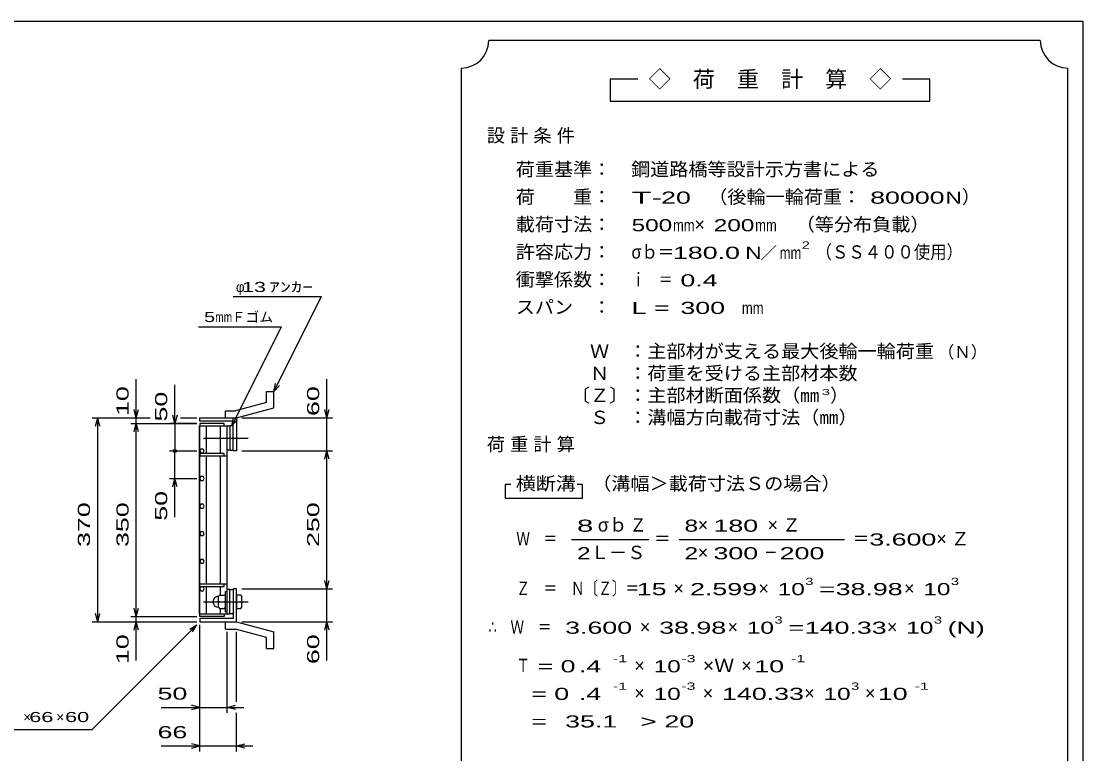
# Model space of a CAD drawing. Units: millimetres, scale not verified. Extents: x -1820 to 1731, y -1282 to 1054.
# Drawn here: x -194 to 1731, y -275 to 1054 of the extents above; entities that cross this region are included whole.
import ezdxf
from ezdxf.enums import TextEntityAlignment as Align

# ---------------------------------------------------------------- set-up
doc = ezdxf.new("R2010")
doc.units = ezdxf.units.MM
doc.header["$LTSCALE"] = 10
doc.linetypes.add('CHAIN', pattern=[18.5, 12, -1.5, 3.5, -1.5])
for name, color, linetype, lineweight in [('0_2', 150, 'Continuous', 25), ('16', 3, 'Continuous', 25), ('19', 6, 'Continuous', 25), ('22', 4, 'Continuous', 25), ('24', 2, 'Continuous', 25)]:
    doc.layers.add(name, color=color, linetype=linetype, lineweight=lineweight)
doc.styles.add('ベクトル', font='')
doc.styles.get('ベクトル').set_extended_font_data('ベクトル')

msp = doc.modelspace()

# ---------------------------------------------------------------- linework, layer by layer
at = {"layer": '0_2'}
for p, q in [((-1729, 1053.5), (1731, 1053.5)), ((1731, 1053.5), (1731, -1146.5))]:
    msp.add_line(p, q, dxfattribs=at)
at = {"layer": '16'}
for p, q in [((129.3, -21.5), (129.3, 319.5)), ((129.3, 319.5), (130, 319.5)), ((174, 324), (130, 324)), ((130, 324), (130, 319.5)), ((130, 319.5), (174, 319.5)), ((130, -21.5), (130, 319.5)), ((130, 319.5), (180, 319.5)), ((142.5, 269.5), (142.5, 319.5)), ((167.5, 269.5), (167.5, 319.5)), ((174, 319.5), (174, 324)), ((180, -21.5), (180, 319.5)), ((180, 319.5), (184.5, 319.5)), ((184.5, 319.5), (184.5, 275.5)), ((190.5, 319.5), (184.5, 319.5)), ((190.5, 275.5), (190.5, 319.5)), ((131.98, 277.45), (130, 273.97)), ((130, 273.97), (132.02, 270.52)), ((130, 269.5), (130, 265)), ((174, 269.5), (130, 269.5)), ((135.98, 277.48), (131.98, 277.45)), ((132.02, 270.52), (136.02, 270.55)), ((138, 274), (135.98, 277.48)), ((136.02, 270.55), (138, 274.03)), ((174, 265), (174, 269.5)), ((184.5, 275.5), (180, 275.5)), ((184.5, 275.5), (190.5, 275.5)), ((130, 265), (180, 265)), ((142.5, 33), (142.5, 265)), ((167.5, 33), (167.5, 265)), ((131.98, 227.45), (130, 223.97)), ((130, 223.97), (132.02, 220.52)), ((135.98, 227.48), (131.98, 227.45)), ((132.02, 220.52), (136.02, 220.55)), ((138, 224), (135.98, 227.48)), ((136.02, 220.55), (138, 224.03)), ((131.98, 177.45), (130, 173.97)), ((130, 173.97), (132.02, 170.52)), ((135.98, 177.48), (131.98, 177.45)), ((138, 174), (135.98, 177.48)), ((136.02, 170.55), (138, 174.03)), ((132.02, 170.52), (136.02, 170.55)), ((131.98, 127.45), (130, 123.97)), ((130, 123.97), (132.02, 120.52)), ((135.98, 127.48), (131.98, 127.45)), ((132.02, 120.52), (136.02, 120.55)), ((138, 124), (135.98, 127.48)), ((136.02, 120.55), (138, 124.03)), ((131.98, 77.45), (130, 73.97)), ((135.98, 77.48), (131.98, 77.45)), ((138, 74), (135.98, 77.48)), ((130, 73.97), (132.02, 70.52)), ((132.02, 70.52), (136.02, 70.55)), ((136.02, 70.55), (138, 74.03)), ((130, 28.5), (130, 33)), ((130, 33), (180, 33)), ((130, 28.5), (174, 28.5)), ((131.98, 27.45), (130, 23.97)), ((130, 23.97), (132.02, 20.52)), ((135.98, 27.48), (131.98, 27.45)), ((132.02, 20.52), (136.02, 20.55)), ((138, 24), (135.98, 27.48)), ((136.02, 20.55), (138, 24.03)), ((142.5, -21.5), (142.5, 28.5)), ((167.5, 13.5), (167.5, 28.5)), ((174, 28.5), (174, 33)), ((184.5, 22.5), (180, 22.5)), ((184.5, -21.5), (184.5, 22.5)), ((184.5, 22.5), (190.5, 22.5)), ((190.5, 22.5), (190.5, -21.5)), ((166, 12.5), (164, 10.5)), ((164, -9.5), (164, 10.5)), ((166, 0.5), (164, 2.5)), ((166, 0.5), (164, -1.5)), ((166, 12.5), (175, 12.5)), ((166, 0.5), (175, 0.5)), ((177, 10.5), (175, 12.5)), ((175, 0.5), (177, 2.5)), ((177, -1.5), (175, 0.5)), ((177, -18), (177, 19)), ((177, 19), (180, 19)), ((180, -18), (180, 19)), ((164, -9.5), (166, -11.5)), ((166, -11.5), (175, -11.5)), ((167.5, -21.5), (167.5, -12.5)), ((175, -11.5), (177, -9.5)), ((177, -18), (180, -18)), ((129.3, -21.5), (130, -21.5)), ((130, -21.5), (174, -21.5)), ((130, -26), (130, -21.5)), ((130, -21.5), (180, -21.5)), ((174, -26), (130, -26)), ((174, -21.5), (174, -26)), ((180, -21.5), (184.5, -21.5)), ((190.5, -21.5), (184.5, -21.5))]:
    msp.add_line(p, q, dxfattribs=at)
at = {"layer": '16', "linetype": 'CHAIN'}
for p, q in [((137, 297.5), (218, 297.5)), ((137, 0.5), (218, 0.5))]:
    msp.add_line(p, q, dxfattribs=at)
at = {"layer": '16'}
msp.add_arc((164, 0.5), 10, 90, 270, dxfattribs=at)
at = {"layer": '19'}
for p, q in [((251.11, 382.12), (264.11, 382.12)), ((251.11, 362.1), (251.11, 382.12)), ((264.11, 352.12), (264.11, 382.12)), ((176.49, 347.01), (194.78, 347.01)), ((176.49, 334.01), (176.49, 347.01)), ((251.11, 362.1), (194.78, 347.01)), ((196.5, 334), (264.11, 352.12)), ((130, 328), (130, 334)), ((130, 334), (196.5, 334)), ((190.5, 328), (130, 328)), ((176.5, 334), (196.5, 334)), ((190.5, 274), (190.5, 328)), ((196.5, 334), (196.5, 274)), ((196.5, 274), (190.5, 274)), ((196.5, 24), (190.5, 24)), ((190.5, 24), (190.5, -30)), ((196.5, -36), (196.5, 24)), ((204.5, 12.5), (196.5, 12.5)), ((196.5, 12.5), (196.5, -11.5)), ((196.5, 0.5), (204.5, 0.5)), ((206.5, 10.5), (204.5, 12.5)), ((206.5, 2.5), (204.5, 0.5)), ((204.5, 0.5), (206.5, -1.5)), ((206.5, -9.5), (206.5, 10.5)), ((196.5, -11.5), (204.5, -11.5)), ((204.5, -11.5), (206.5, -9.5)), ((130, -30), (130, -36)), ((190.5, -30), (130, -30)), ((130, -36), (196.5, -36)), ((176.49, -49.01), (176.49, -36.01)), ((176.5, -36), (196.5, -36)), ((196.5, -36), (264.11, -54.12)), ((176.49, -49.01), (194.78, -49.01)), ((251.11, -64.1), (194.78, -49.01)), ((264.11, -84.12), (264.11, -54.12)), ((251.11, -84.12), (251.11, -64.1)), ((251.11, -84.12), (264.11, -84.12))]:
    msp.add_line(p, q, dxfattribs=at)
at = {"layer": '22'}
for p, q in [((190.5, 554), (350.5, 554)), ((264.5, 382), (350.5, 554)), ((128, 499.5), (278, 499.5)), ((188, 319.5), (278, 499.5)), ((15, 334), (15, 404)), ((85, 324), (85, 394)), ((264.5, 382), (267.5, 396.6)), ((264.5, 382), (274.5, 393)), ((360.5, 334), (360.5, 404)), ((15, 334), (11, 349)), ((15, 334), (19, 349)), ((360.5, 334), (356.5, 349)), ((360.5, 334), (364.5, 349)), ((-65, 334), (40, 334)), ((-59, 319), (-55, 334)), ((-51, 319), (-55, 334)), ((-55, -36), (-55, 334)), ((5, 334), (40, 334)), ((15, 324), (15, 334)), ((85, 324), (81, 339)), ((89, 339), (85, 324)), ((95, 334), (125, 334)), ((95, 334), (125, 334)), ((188, 319.5), (191, 334.1)), ((188, 319.5), (198, 330.5)), ((206.5, 334), (370.5, 334)), ((360.5, 274), (360.5, 334)), ((5, 324), (125, 324)), ((11, 309), (15, 324)), ((19, 309), (15, 324)), ((15, -26), (15, 324)), ((125, 324), (75, 324)), ((85, 324), (85, 274)), ((75, 274), (125, 274)), ((85, 224), (85, 274)), ((206.5, 274), (370.5, 274)), ((356.5, 259), (360.5, 274)), ((364.5, 259), (360.5, 274)), ((360.5, 24), (360.5, 274)), ((75, 224), (125, 224)), ((81, 209), (85, 224)), ((89, 209), (85, 224)), ((85, 154), (85, 224)), ((360.5, 24), (356.5, 39)), ((360.5, 24), (364.5, 39)), ((206.5, 24), (370.5, 24)), ((360.5, -36), (360.5, 24)), ((15, -26), (11, -11)), ((15, -26), (19, -11)), ((-65, -36), (125, -36)), ((-55, -36), (-59, -21)), ((-55, -36), (-51, -21)), ((5, -26), (125, -26)), ((5, -36), (125, -36)), ((11, -51), (15, -36)), ((15, -36), (15, -26)), ((19, -51), (15, -36)), ((15, -106), (15, -36)), ((206.5, -36), (370.5, -36)), ((356.5, -51), (360.5, -36)), ((364.5, -51), (360.5, -36)), ((360.5, -106), (360.5, -36)), ((-65, -231), (125, -41)), ((112, -49), (125, -41)), ((117, -54), (125, -41)), ((130, -201), (130, -41)), ((130, -271), (130, -41)), ((180, -201), (180, -54)), ((196.5, -181), (196.5, -54)), ((60, -191), (130, -191)), ((130, -191), (115, -187)), ((115, -195), (130, -191)), ((130, -191), (180, -191)), ((180, -191), (195, -187)), ((195, -195), (180, -191)), ((180, -191), (210, -191)), ((196.5, -271), (196.5, -201)), ((-265, -231), (-65, -231)), ((60, -261), (130, -261)), ((130, -261), (115, -257)), ((115, -265), (130, -261)), ((130, -261), (196.5, -261)), ((196.5, -261), (211.5, -257)), ((211.5, -265), (196.5, -261)), ((196.5, -261), (226.5, -261))]:
    msp.add_line(p, q, dxfattribs=at)
msp.add_circle((85, 274), 3, dxfattribs=at)
at = {"layer": '24', "color": 4}
for p, q in [((1654, 1018.5), (654, 1018.5)), ((604, 968.5), (604, -581.5)), ((1704, -581.5), (1704, 968.5)), ((924, 948.5), (874, 948.5)), ((874, 948.5), (874, 908.5)), ((1454, 948.5), (1404, 948.5)), ((1454, 908.5), (1454, 948.5)), ((874, 908.5), (1454, 908.5)), ((694, 213.5), (684, 213.5)), ((684, 213.5), (684, 188.5)), ((824, 213.5), (814, 213.5)), ((824, 188.5), (824, 213.5)), ((684, 188.5), (824, 188.5)), ((804, 113.5), (944, 113.5)), ((999, 113.5), (1299, 113.5))]:
    msp.add_line(p, q, dxfattribs=at)
for centre, start, end in [((604, 1018.5), 270, 0), ((1704, 1018.5), 180, 270)]:
    msp.add_arc(centre, 50, start, end, dxfattribs=at)

# ---------------------------------------------------------------- texts
at = {"layer": '22', "color": 2, "style": 'ベクトル'}
for s, height, width, p in [(' 13 ', 18.33, 1.6, (195.5, 571.5)), ('ｱﾝｶｰ', 18.33, 1.6, (255.5, 571.5)), ('5', 18.33, 1.45, (138, 517)), ('mm', 18.33, 0.75, (158, 517)), (' 50 ', 21.99, 1.65, (40, -166)), (' 66 ', 18.33, 1.6, (-190, -208.5)), (' 60 ', 18.33, 1.6, (-125, -208.5)), (' 66 ', 21.99, 1.65, (40, -236))]:
    msp.add_text(s, height=height, dxfattribs=dict(at, width=width)).set_placement(p, align=Align.MIDDLE_LEFT)
for s, p in [('φ', (195.5, 571.5)), ('Ｆゴム', (188, 517)), ('×', (-190, -208.5)), ('×', (-130, -208.5))]:
    msp.add_text(s, height=18.33, dxfattribs=at).set_placement(p, align=Align.MIDDLE_LEFT)
at = {"layer": '22', "color": 2, "style": 'ベクトル', "width": 1.65}
for s, p in [(' 10 ', (-10, 324)), (' 60 ', (335.5, 324)), (' 50 ', (60, 314)), (' 50 ', (60, 134)), (' 370 ', (-80, 86.5)), (' 350 ', (-10, 86.5)), (' 250 ', (335.5, 86.5)), (' 10 ', (-10, -126)), (' 60 ', (335.5, -126))]:
    msp.add_text(s, height=21.99, rotation=90, dxfattribs=at).set_placement(p, align=Align.MIDDLE_LEFT)
at = {"layer": '24', "style": 'ベクトル'}
for s, height, p in [('◇\u3000荷\u3000重\u3000計\u3000算\u3000◇', 29.33, (944, 948.5)), ('）', 24.19, (1512, 735)), ('×', 24.19, (1027, 685)), ('／', 21.99, (1146.5, 633.5)), ('（Ｎ）', 21.99, (1468, 453.5)), ('）', 24.19, (1273, 375)), ('σｂ', 24.19, (852, 140)), ('×', 24.19, (1033, 140)), ('Ｌ－Ｓ', 24.19, (839, 90)), ('×', 24.19, (1033, 90)), ('×', 24.19, (989, 25)), ('×', 24.19, (1143, 25)), ('×', 24.19, (1407, 25)), ('×', 24.19, (928, -45)), ('×', 24.19, (1087, -45)), ('×', 24.19, (1376, -45)), ('×', 24.19, (918, -115)), ('×', 24.19, (1112, -115)), ('×', 24.19, (918, -165)), ('×', 24.19, (1042, -165)), ('×', 24.19, (1226, -165)), ('×', 24.19, (1336, -165))]:
    msp.add_text(s, height=height, dxfattribs=at).set_placement(p, align=Align.MIDDLE_LEFT)
for s, height, width, p in [('荷重基準：\u3000', 24.19, 1.05, (703, 785)), ('鋼道路橋等設計示方書による', 24.19, 1.05, (912, 785)), ('荷\u3000\u3000重：\u3000', 24.19, 1.05, (703, 735)), ('（後輪一輪荷重：', 24.19, 1.05, (1052, 735)), ('T-', 21.99, 2, (913, 733.5)), (' 20 ', 21.99, 1.65, (953, 733.5)), (' 80000', 21.99, 1.65, (1332, 733.5)), ('N', 21.99, 1.4, (1482, 733.5)), ('載荷寸法：\u3000', 24.19, 1.05, (703, 685)), ('500', 21.99, 1.5, (913, 683.5)), ('200', 21.99, 1.5, (1062, 683.5)), ('\u3000（等分布負載）', 24.19, 1.05, (1176, 685)), ('mm', 21.99, 0.8, (988, 683.5)), ('mm', 21.99, 0.8, (1137, 683.5)), ('許容応力：\u3000', 24.19, 1.05, (703, 635)), ('σｂ＝', 24.19, 0.9, (913, 635)), ('180.0', 21.99, 1.65, (988, 633.5)), ('N', 21.99, 1.4, (1119, 633.5)), ('mm', 21.99, 0.8, (1181.5, 633.5)), ('2', 13.2, 1.5, (1221.5, 647.5)), ('（ＳＳ４００使用）', 24.19, 0.9, (1246.5, 635)), ('衝撃係数：\u3000', 24.19, 1.05, (703, 585)), ('ｉ\u3000＝', 24.19, 0.75, (913, 585)), (' 0.4', 21.99, 1.65, (988, 583.5)), ('スパン\u3000：\u3000', 24.19, 1.05, (703, 535)), ('L =', 21.99, 1.65, (913, 533.5)), (' 300 ', 21.99, 1.65, (988, 533.5)), ('mm', 21.99, 0.8, (1113, 533.5)), ('\u3000Ｗ\u3000：主部材が支える最大後輪一輪荷重', 24.19, 1.05, (803, 455)), ('\u3000Ｎ\u3000：荷重を受ける主部材本数', 24.19, 1.05, (803, 415)), ('〔Ｚ〕：主部材断面係数（㎜', 24.19, 1.05, (803, 375)), ('3', 11, 1.8, (1258, 381)), ('\u3000Ｓ\u3000：溝幅方向載荷寸法（㎜）', 24.19, 1.05, (803, 335)), ('\u3000（溝幅＞載荷寸法Ｓの場合）', 24.19, 1.05, (807, 215)), ('横断溝', 24.19, 1.1, (703, 215)), ('8', 21.99, 1.8, (814, 138.5)), ('Ｚ', 24.19, 0.9, (910, 140)), ('8', 21.99, 1.5, (1009, 138.5)), (' 180 ', 21.99, 1.65, (1048, 138.5)), ('Ｗ\u3000＝', 24.19, 0.75, (704, 115)), ('＝', 24.19, 0.9, (954, 115)), ('＝', 24.19, 0.9, (1314, 115)), ('3.600', 21.99, 1.65, (1344, 113.5)), ('2', 21.99, 1.5, (814, 88.5)), ('2', 21.99, 1.5, (1009, 88.5)), (' 300 ', 21.99, 1.65, (1048, 88.5)), (' 200 ', 21.99, 1.65, (1168, 88.5)), ('－', 24.19, 0.75, (1153, 90)), ('Ｚ\u3000＝\u3000Ｎ〔Ｚ〕＝', 24.19, 0.75, (704, 25)), ('3', 13.2, 1.5, (1228, 37.5)), ('3', 13.2, 1.5, (1492, 37.5)), (' 15 ', 21.99, 1.65, (909, 23.5)), ('2.599', 21.99, 1.65, (1019, 23.5)), ('10', 21.99, 1.5, (1178, 23.5)), ('=', 21.99, 1.7, (1253, 23.5)), ('38.98', 21.99, 1.65, (1283, 23.5)), ('10', 21.99, 1.5, (1442, 23.5)), ('∴\u3000Ｗ\u3000＝', 24.19, 0.75, (654, -45)), (' 3.600', 21.99, 1.65, (779, -46.5)), ('38.98', 21.99, 1.65, (963, -46.5)), ('10', 21.99, 1.5, (1122, -46.5)), ('3', 13.2, 1.5, (1172, -32.5)), ('140.33', 21.99, 1.65, (1227, -46.5)), ('10', 21.99, 1.5, (1411, -46.5)), ('3', 13.2, 1.5, (1461, -32.5)), ('(N)', 21.99, 1.65, (1486, -46.5)), ('=', 21.99, 1.7, (1197, -46.5)), ('-1', 13.2, 1.65, (879, -102.5)), ('-3', 13.2, 1.65, (1003, -102.5)), ('-1', 13.2, 1.65, (1202, -102.5)), ('Ｔ', 24.19, 0.75, (704, -115)), (' = 0', 21.99, 1.65, (729, -116.5)), (' .4 ', 21.99, 1.65, (804, -116.5)), ('10', 21.99, 1.5, (953, -116.5)), ('×Ｗ', 24.19, 1.1, (1042, -115)), (' 10 ', 21.99, 1.65, (1122, -116.5)), ('-1', 13.2, 1.65, (879, -152.5)), ('-3', 13.2, 1.65, (1003, -152.5)), ('3', 13.2, 1.5, (1311, -152.5)), ('-1', 13.2, 1.65, (1426, -152.5)), ('  = 0', 21.99, 1.65, (704, -166.5)), (' .4 ', 21.99, 1.65, (804, -166.5)), ('10', 21.99, 1.5, (953, -166.5)), ('140.33', 21.99, 1.65, (1077, -166.5)), ('10', 21.99, 1.5, (1261, -166.5)), (' 10 ', 21.99, 1.65, (1346, -166.5)), (' 35.1', 21.99, 1.65, (779, -216.5)), ('>', 21.99, 1.7, (929, -216.5)), (' 20 ', 21.99, 1.65, (959, -216.5)), ('  =', 21.99, 1.65, (704, -216.5))]:
    msp.add_text(s, height=height, dxfattribs=dict(at, width=width)).set_placement(p, align=Align.MIDDLE_LEFT)
at = {"layer": '24', "char_height": 24.19, "attachment_point": 4, "style": 'ベクトル'}
for s, insert in [('\\T1.28;設計条件', (650.5, 845)), ('\\T1.28;荷重計算', (650.5, 285)), ('\\T1.42;×Ｚ', (1159.5, 140)), ('\\T1.42;×Ｚ', (1465.5, 115))]:
    msp.add_mtext(s, dxfattribs=dict(at, insert=insert))

doc.saveas('drawing.dxf')
